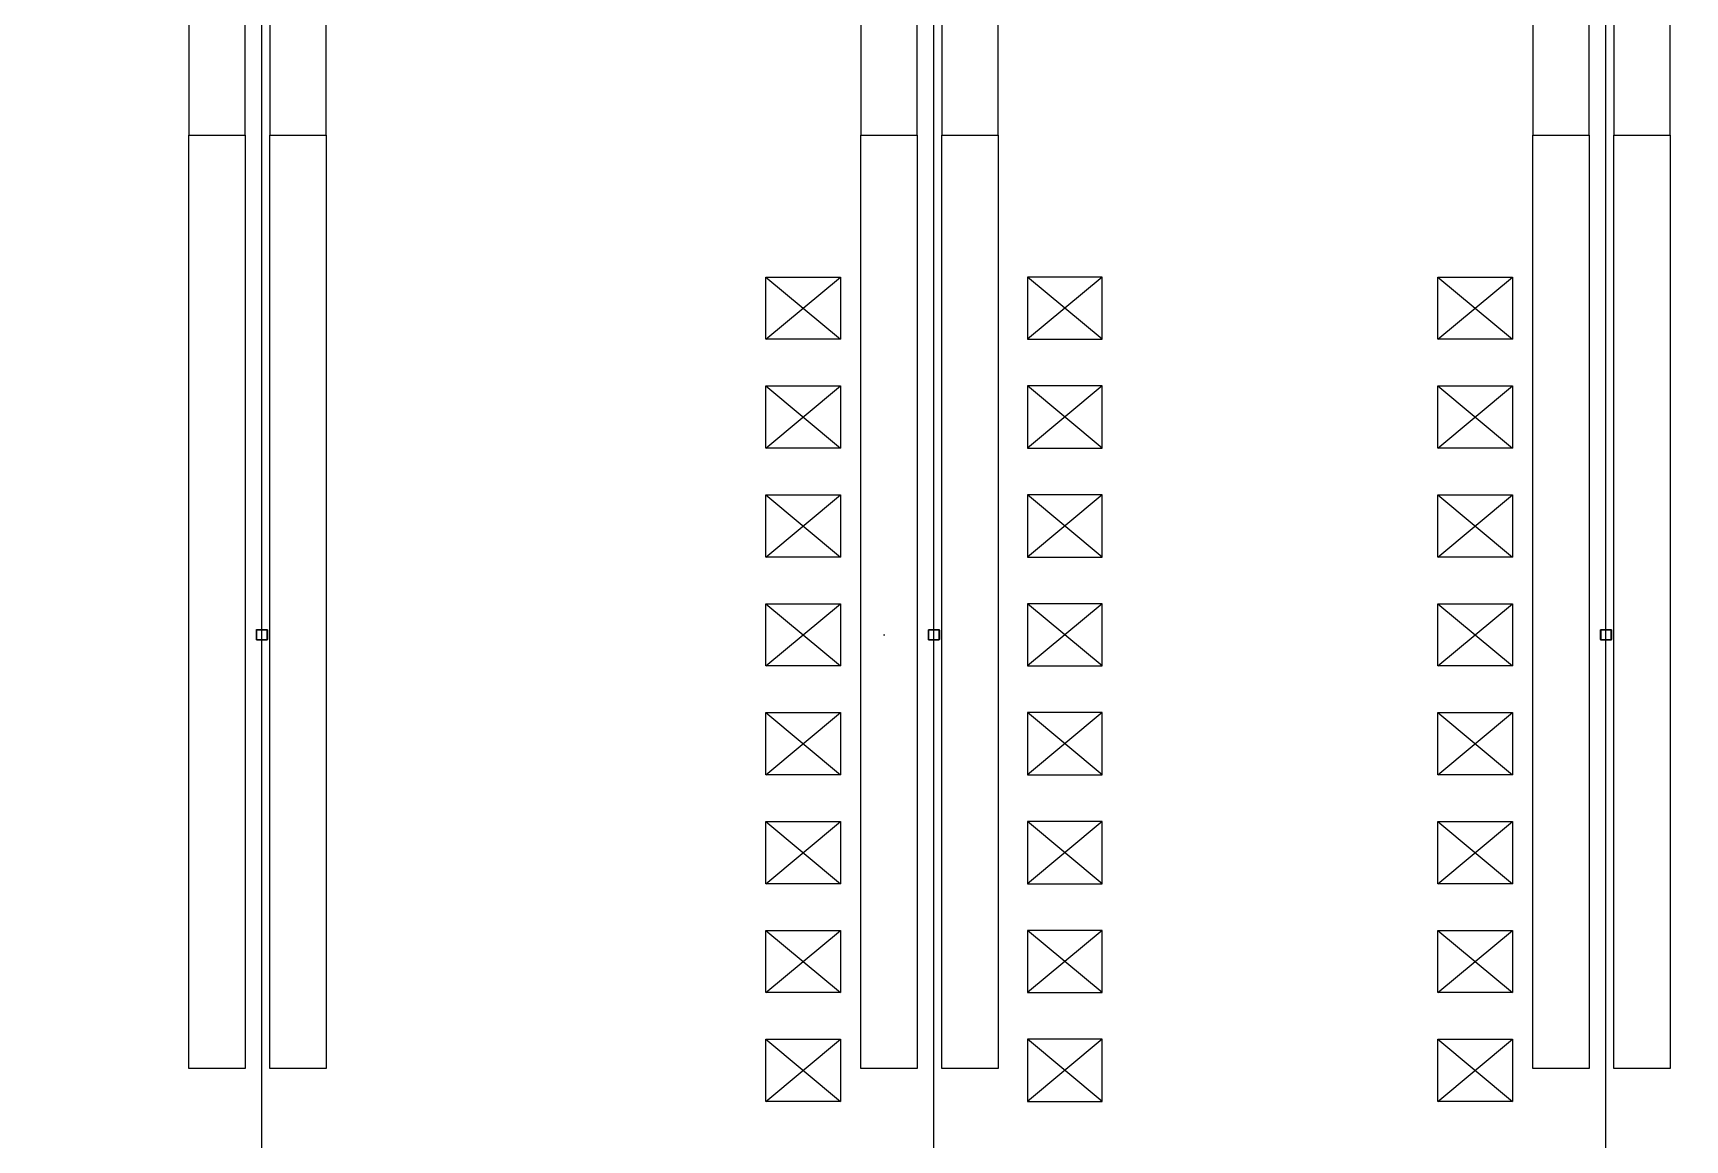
# Model space of a CAD drawing. Header units: millimetres. Extents: x 626570 to 643256, y 6233 to 11343.
# Drawn here: x 639477 to 640539, y 7682 to 8393 of the extents above; entities that cross this region are included whole.
import ezdxf

# ---------------------------------------------------------------- set-up
doc = ezdxf.new("R2010")
doc.units = ezdxf.units.MM
doc.header["$LTSCALE"] = 4000
doc.header["$MEASUREMENT"] = 0
doc.linetypes.add('DASHDOT', pattern=[1, 0.5, -0.25, 0, -0.25])
for name, color, linetype in [('26', 4, 'CONTINUOUS'), ('MASTERFOUNDATION_1', 4, 'DASHDOT'), ('MASTERFOUNDATION_25', 7, 'CONTINUOUS'), ('SORTER', 4, 'CONTINUOUS')]:
    doc.layers.add(name, color=color, linetype=linetype)

msp = doc.modelspace()

# ---------------------------------------------------------------- linework, layer by layer
at = {"layer": '26', "linetype": 'Continuous'}
for p, q in [((639948, 8196.6), (639948, 8236.6)), ((639948, 8236.6), (639996, 8236.6)), ((639948, 8196.6), (639996, 8236.6)), ((639948, 8236.6), (639996, 8196.6)), ((639996, 8236.6), (639996, 8196.6)), ((640164.2, 8236.6), (640116.2, 8236.6)), ((640164.2, 8196.6), (640116.2, 8236.6)), ((640164.2, 8236.6), (640116.2, 8196.6)), ((640116.2, 8236.6), (640116.2, 8196.6)), ((640164.2, 8196.6), (640164.2, 8236.6)), ((640380, 8236.6), (640428, 8236.6)), ((640380, 8196.6), (640428, 8236.6)), ((640380, 8236.6), (640428, 8196.6)), ((640380, 8196.6), (640380, 8236.6)), ((640428, 8236.6), (640428, 8196.6)), ((639996, 8196.6), (639948, 8196.6)), ((640116.2, 8196.6), (640164.2, 8196.6)), ((640428, 8196.6), (640380, 8196.6)), ((639948, 8126.6), (639948, 8166.6)), ((639948, 8166.6), (639996, 8126.6)), ((639948, 8126.6), (639996, 8166.6)), ((639948, 8166.6), (639996, 8166.6)), ((639996, 8166.6), (639996, 8126.6)), ((640164.2, 8166.6), (640116.2, 8126.6)), ((640164.2, 8126.6), (640116.2, 8166.6)), ((640116.2, 8166.6), (640116.2, 8126.6)), ((640164.2, 8166.6), (640116.2, 8166.6)), ((640164.2, 8126.6), (640164.2, 8166.6)), ((640380, 8126.6), (640380, 8166.6)), ((640380, 8166.6), (640428, 8126.6)), ((640380, 8126.6), (640428, 8166.6)), ((640380, 8166.6), (640428, 8166.6)), ((640428, 8166.6), (640428, 8126.6)), ((639996, 8126.6), (639948, 8126.6)), ((640116.2, 8126.6), (640164.2, 8126.6)), ((640428, 8126.6), (640380, 8126.6)), ((639948, 8056.6), (639948, 8096.6)), ((639948, 8096.6), (639996, 8096.6)), ((639948, 8056.6), (639996, 8096.6)), ((639948, 8096.6), (639996, 8056.6)), ((639996, 8096.6), (639996, 8056.6)), ((640164.2, 8096.6), (640116.2, 8096.6)), ((640164.2, 8096.6), (640116.2, 8056.6)), ((640164.2, 8056.6), (640116.2, 8096.6)), ((640116.2, 8096.6), (640116.2, 8056.6)), ((640164.2, 8056.6), (640164.2, 8096.6)), ((640380, 8096.6), (640428, 8096.6)), ((640380, 8056.6), (640428, 8096.6)), ((640380, 8096.6), (640428, 8056.6)), ((640380, 8056.6), (640380, 8096.6)), ((640428, 8096.6), (640428, 8056.6)), ((639996, 8056.6), (639948, 8056.6)), ((640116.2, 8056.6), (640164.2, 8056.6)), ((640428, 8056.6), (640380, 8056.6)), ((639948, 7986.6), (639948, 8026.6)), ((639948, 7986.6), (639996, 8026.6)), ((639948, 8026.6), (639996, 7986.6)), ((639948, 8026.6), (639996, 8026.6)), ((639996, 8026.6), (639996, 7986.6)), ((640164.2, 8026.6), (640116.2, 7986.6)), ((640164.2, 7986.6), (640116.2, 8026.6)), ((640116.2, 8026.6), (640116.2, 7986.6)), ((640164.2, 8026.6), (640116.2, 8026.6)), ((640164.2, 7986.6), (640164.2, 8026.6)), ((640380, 7986.6), (640380, 8026.6)), ((640380, 7986.6), (640428, 8026.6)), ((640380, 8026.6), (640428, 7986.6)), ((640380, 8026.6), (640428, 8026.6)), ((640428, 8026.6), (640428, 7986.6)), ((639996, 7986.6), (639948, 7986.6)), ((640116.2, 7986.6), (640164.2, 7986.6)), ((640428, 7986.6), (640380, 7986.6)), ((639948, 7916.6), (639948, 7956.6)), ((639948, 7956.6), (639996, 7956.6)), ((639948, 7916.6), (639996, 7956.6)), ((639948, 7956.6), (639996, 7916.6)), ((639996, 7956.6), (639996, 7916.6)), ((640164.2, 7956.6), (640116.2, 7956.6)), ((640164.2, 7916.6), (640116.2, 7956.6)), ((640164.2, 7956.6), (640116.2, 7916.6)), ((640116.2, 7956.6), (640116.2, 7916.6)), ((640164.2, 7916.6), (640164.2, 7956.6)), ((640380, 7956.6), (640428, 7956.6)), ((640380, 7916.6), (640428, 7956.6)), ((640380, 7956.6), (640428, 7916.6)), ((640380, 7916.6), (640380, 7956.6)), ((640428, 7956.6), (640428, 7916.6)), ((639996, 7916.6), (639948, 7916.6)), ((640116.2, 7916.6), (640164.2, 7916.6)), ((640428, 7916.6), (640380, 7916.6)), ((639948, 7846.6), (639948, 7886.6)), ((639948, 7886.6), (639996, 7886.6)), ((639948, 7886.6), (639996, 7846.6)), ((639948, 7846.6), (639996, 7886.6)), ((639996, 7886.6), (639996, 7846.6)), ((640164.2, 7886.6), (640116.2, 7886.6)), ((640164.2, 7886.6), (640116.2, 7846.6)), ((640164.2, 7846.6), (640116.2, 7886.6)), ((640116.2, 7886.6), (640116.2, 7846.6)), ((640164.2, 7846.6), (640164.2, 7886.6)), ((640380, 7886.6), (640428, 7886.6)), ((640380, 7886.6), (640428, 7846.6)), ((640380, 7846.6), (640428, 7886.6)), ((640380, 7846.6), (640380, 7886.6)), ((640428, 7886.6), (640428, 7846.6)), ((639996, 7846.6), (639948, 7846.6)), ((640116.2, 7846.6), (640164.2, 7846.6)), ((640428, 7846.6), (640380, 7846.6)), ((639948, 7776.6), (639948, 7816.6)), ((639948, 7816.6), (639996, 7816.6)), ((639948, 7776.6), (639996, 7816.6)), ((639948, 7816.6), (639996, 7776.6)), ((639996, 7816.6), (639996, 7776.6)), ((640164.2, 7816.6), (640116.2, 7816.6)), ((640164.2, 7816.6), (640116.2, 7776.6)), ((640164.2, 7776.6), (640116.2, 7816.6)), ((640116.2, 7816.6), (640116.2, 7776.6)), ((640164.2, 7776.6), (640164.2, 7816.6)), ((640380, 7816.6), (640428, 7816.6)), ((640380, 7776.6), (640428, 7816.6)), ((640380, 7816.6), (640428, 7776.6)), ((640380, 7776.6), (640380, 7816.6)), ((640428, 7816.6), (640428, 7776.6)), ((639996, 7776.6), (639948, 7776.6)), ((640116.2, 7776.6), (640164.2, 7776.6)), ((640428, 7776.6), (640380, 7776.6)), ((639948, 7706.6), (639948, 7746.6)), ((639948, 7746.6), (639996, 7746.6)), ((639948, 7706.6), (639996, 7746.6)), ((639948, 7746.6), (639996, 7706.6)), ((639996, 7746.6), (639996, 7706.6)), ((640164.2, 7746.6), (640116.2, 7746.6)), ((640164.2, 7746.6), (640116.2, 7706.6)), ((640164.2, 7706.6), (640116.2, 7746.6)), ((640116.2, 7746.6), (640116.2, 7706.6)), ((640164.2, 7706.6), (640164.2, 7746.6)), ((640380, 7746.6), (640428, 7746.6)), ((640380, 7706.6), (640428, 7746.6)), ((640380, 7746.6), (640428, 7706.6)), ((640380, 7706.6), (640380, 7746.6)), ((640428, 7746.6), (640428, 7706.6)), ((639996, 7706.6), (639948, 7706.6)), ((640116.2, 7706.6), (640164.2, 7706.6)), ((640428, 7706.6), (640380, 7706.6))]:
    msp.add_line(p, q, dxfattribs=at)
at = {"layer": 'MASTERFOUNDATION_1', "linetype": 'DASHDOT'}
for p, q in [((639624, 6627.5), (639624, 11123.2)), ((640056, 6627.5), (640056, 11123.2)), ((640488, 6627.5), (640488, 11123.2)), ((643023.9, 8006.6), (626795.2, 8006.6))]:
    msp.add_line(p, q, dxfattribs=at)
at = {"layer": 'MASTERFOUNDATION_25', "linetype": 'Continuous', "flags": 128}
for points in [[(639621.1, 8010.1), (639626.9, 8010.1), (639626.9, 8010.1), (639626.9, 8010.1), (639626.9, 8010.1), (639626.9, 8010.1), (639627, 8010.1), (639627, 8010.1), (639627, 8010.1), (639627, 8010.1), (639627.1, 8010.1), (639627.1, 8010.1), (639627.1, 8010.1), (639627.1, 8010.1), (639627.1, 8010), (639627.2, 8010), (639627.2, 8010), (639627.2, 8010), (639627.2, 8010), (639627.2, 8010), (639627.2, 8010), (639627.3, 8010), (639627.3, 8009.9), (639627.3, 8009.9), (639627.3, 8009.9), (639627.3, 8009.9), (639627.3, 8009.9), (639627.3, 8009.9), (639627.4, 8009.9), (639627.4, 8009.8), (639627.4, 8009.8), (639627.4, 8009.8), (639627.4, 8009.8), (639627.4, 8009.8), (639627.4, 8009.7), (639627.4, 8009.7), (639627.4, 8009.7), (639627.5, 8009.7), (639627.5, 8009.7), (639627.5, 8009.6), (639627.5, 8009.6), (639627.5, 8009.6), (639627.5, 8009.6), (639627.5, 8009.6), (639627.5, 8009.5), (639627.5, 8009.5), (639627.5, 8009.5), (639627.5, 8003.7), (639627.5, 8003.7), (639627.5, 8003.7), (639627.5, 8003.7), (639627.5, 8003.6), (639627.5, 8003.6), (639627.5, 8003.6), (639627.5, 8003.6), (639627.5, 8003.6), (639627.5, 8003.5), (639627.4, 8003.5), (639627.4, 8003.5), (639627.4, 8003.5), (639627.4, 8003.5), (639627.4, 8003.4), (639627.4, 8003.4), (639627.4, 8003.4), (639627.4, 8003.4), (639627.4, 8003.4), (639627.3, 8003.3), (639627.3, 8003.3), (639627.3, 8003.3), (639627.3, 8003.3), (639627.3, 8003.3), (639627.3, 8003.3), (639627.3, 8003.3), (639627.2, 8003.2), (639627.2, 8003.2), (639627.2, 8003.2), (639627.2, 8003.2), (639627.2, 8003.2), (639627.2, 8003.2), (639627.1, 8003.2), (639627.1, 8003.2), (639627.1, 8003.2), (639627.1, 8003.1), (639627.1, 8003.1), (639627, 8003.1), (639627, 8003.1), (639627, 8003.1), (639627, 8003.1), (639626.9, 8003.1), (639626.9, 8003.1), (639626.9, 8003.1), (639626.9, 8003.1), (639626.9, 8003.1), (639621.1, 8003.1), (639621.1, 8003.1), (639621.1, 8003.1), (639621, 8003.1), (639621, 8003.1), (639621, 8003.1), (639621, 8003.1), (639621, 8003.1), (639620.9, 8003.1), (639620.9, 8003.1), (639620.9, 8003.1), (639620.9, 8003.2), (639620.8, 8003.2), (639620.8, 8003.2), (639620.8, 8003.2), (639620.8, 8003.2), (639620.8, 8003.2), (639620.8, 8003.2), (639620.7, 8003.2), (639620.7, 8003.2), (639620.7, 8003.3), (639620.7, 8003.3), (639620.7, 8003.3), (639620.7, 8003.3), (639620.6, 8003.3), (639620.6, 8003.3), (639620.6, 8003.3), (639620.6, 8003.4), (639620.6, 8003.4), (639620.6, 8003.4), (639620.6, 8003.4), (639620.6, 8003.4), (639620.5, 8003.5), (639620.5, 8003.5), (639620.5, 8003.5), (639620.5, 8003.5), (639620.5, 8003.5), (639620.5, 8003.6), (639620.5, 8003.6), (639620.5, 8003.6), (639620.5, 8003.6), (639620.5, 8003.6), (639620.5, 8003.7), (639620.5, 8003.7), (639620.5, 8003.7), (639620.5, 8003.7), (639620.5, 8009.5), (639620.5, 8009.5), (639620.5, 8009.5), (639620.5, 8009.6), (639620.5, 8009.6), (639620.5, 8009.6), (639620.5, 8009.6), (639620.5, 8009.6), (639620.5, 8009.7), (639620.5, 8009.7), (639620.5, 8009.7), (639620.5, 8009.7), (639620.5, 8009.7), (639620.5, 8009.8), (639620.6, 8009.8), (639620.6, 8009.8), (639620.6, 8009.8), (639620.6, 8009.8), (639620.6, 8009.9), (639620.6, 8009.9), (639620.6, 8009.9), (639620.6, 8009.9), (639620.7, 8009.9), (639620.7, 8009.9), (639620.7, 8009.9), (639620.7, 8010), (639620.7, 8010), (639620.7, 8010), (639620.8, 8010), (639620.8, 8010), (639620.8, 8010), (639620.8, 8010), (639620.8, 8010), (639620.8, 8010.1), (639620.9, 8010.1), (639620.9, 8010.1), (639620.9, 8010.1), (639620.9, 8010.1), (639621, 8010.1), (639621, 8010.1), (639621, 8010.1), (639621, 8010.1), (639621, 8010.1), (639621.1, 8010.1), (639621.1, 8010.1), (639621.1, 8010.1)], [(639621.1, 8009.8), (639626.9, 8009.8), (639626.9, 8009.8), (639626.9, 8009.8), (639626.9, 8009.8), (639626.9, 8009.8), (639626.9, 8009.8), (639626.9, 8009.8), (639626.9, 8009.8), (639626.9, 8009.8), (639627, 8009.8), (639627, 8009.8), (639627, 8009.8), (639627, 8009.8), (639627, 8009.8), (639627, 8009.8), (639627, 8009.8), (639627, 8009.7), (639627, 8009.7), (639627, 8009.7), (639627, 8009.7), (639627.1, 8009.7), (639627.1, 8009.7), (639627.1, 8009.7), (639627.1, 8009.7), (639627.1, 8009.7), (639627.1, 8009.7), (639627.1, 8009.7), (639627.1, 8009.7), (639627.1, 8009.7), (639627.1, 8009.7), (639627.1, 8009.6), (639627.1, 8009.6), (639627.1, 8009.6), (639627.1, 8009.6), (639627.1, 8009.6), (639627.1, 8009.6), (639627.2, 8009.6), (639627.2, 8009.6), (639627.2, 8009.6), (639627.2, 8009.6), (639627.2, 8009.5), (639627.2, 8009.5), (639627.2, 8009.5), (639627.2, 8009.5), (639627.2, 8009.5), (639627.2, 8009.5), (639627.2, 8003.7), (639627.2, 8003.7), (639627.2, 8003.7), (639627.2, 8003.7), (639627.2, 8003.7), (639627.2, 8003.7), (639627.2, 8003.7), (639627.2, 8003.7), (639627.2, 8003.6), (639627.2, 8003.6), (639627.1, 8003.6), (639627.1, 8003.6), (639627.1, 8003.6), (639627.1, 8003.6), (639627.1, 8003.6), (639627.1, 8003.6), (639627.1, 8003.6), (639627.1, 8003.6), (639627.1, 8003.5), (639627.1, 8003.5), (639627.1, 8003.5), (639627.1, 8003.5), (639627.1, 8003.5), (639627.1, 8003.5), (639627.1, 8003.5), (639627.1, 8003.5), (639627, 8003.5), (639627, 8003.5), (639627, 8003.5), (639627, 8003.5), (639627, 8003.5), (639627, 8003.5), (639627, 8003.5), (639627, 8003.4), (639627, 8003.4), (639627, 8003.4), (639627, 8003.4), (639626.9, 8003.4), (639626.9, 8003.4), (639626.9, 8003.4), (639626.9, 8003.4), (639626.9, 8003.4), (639626.9, 8003.4), (639626.9, 8003.4), (639626.9, 8003.4), (639626.9, 8003.4), (639621.1, 8003.4), (639621.1, 8003.4), (639621.1, 8003.4), (639621.1, 8003.4), (639621.1, 8003.4), (639621, 8003.4), (639621, 8003.4), (639621, 8003.4), (639621, 8003.4), (639621, 8003.4), (639621, 8003.4), (639621, 8003.4), (639621, 8003.4), (639621, 8003.5), (639621, 8003.5), (639620.9, 8003.5), (639620.9, 8003.5), (639620.9, 8003.5), (639620.9, 8003.5), (639620.9, 8003.5), (639620.9, 8003.5), (639620.9, 8003.5), (639620.9, 8003.5), (639620.9, 8003.5), (639620.9, 8003.5), (639620.9, 8003.5), (639620.9, 8003.5), (639620.9, 8003.5), (639620.8, 8003.6), (639620.8, 8003.6), (639620.8, 8003.6), (639620.8, 8003.6), (639620.8, 8003.6), (639620.8, 8003.6), (639620.8, 8003.6), (639620.8, 8003.6), (639620.8, 8003.6), (639620.8, 8003.6), (639620.8, 8003.7), (639620.8, 8003.7), (639620.8, 8003.7), (639620.8, 8003.7), (639620.8, 8003.7), (639620.8, 8003.7), (639620.8, 8003.7), (639620.8, 8003.7), (639620.8, 8009.5), (639620.8, 8009.5), (639620.8, 8009.5), (639620.8, 8009.5), (639620.8, 8009.5), (639620.8, 8009.5), (639620.8, 8009.6), (639620.8, 8009.6), (639620.8, 8009.6), (639620.8, 8009.6), (639620.8, 8009.6), (639620.8, 8009.6), (639620.8, 8009.6), (639620.8, 8009.6), (639620.8, 8009.6), (639620.8, 8009.6), (639620.8, 8009.7), (639620.8, 8009.7), (639620.9, 8009.7), (639620.9, 8009.7), (639620.9, 8009.7), (639620.9, 8009.7), (639620.9, 8009.7), (639620.9, 8009.7), (639620.9, 8009.7), (639620.9, 8009.7), (639620.9, 8009.7), (639620.9, 8009.7), (639620.9, 8009.7), (639620.9, 8009.7), (639620.9, 8009.8), (639621, 8009.8), (639621, 8009.8), (639621, 8009.8), (639621, 8009.8), (639621, 8009.8), (639621, 8009.8), (639621, 8009.8), (639621, 8009.8), (639621, 8009.8), (639621, 8009.8), (639621.1, 8009.8), (639621.1, 8009.8), (639621.1, 8009.8), (639621.1, 8009.8), (639621.1, 8009.8)], [(640053.1, 8010.1), (640058.8, 8010.1), (640058.9, 8010.1), (640058.9, 8010.1), (640058.9, 8010.1), (640058.9, 8010.1), (640059, 8010.1), (640059, 8010.1), (640059, 8010.1), (640059, 8010.1), (640059, 8010.1), (640059.1, 8010.1), (640059.1, 8010.1), (640059.1, 8010.1), (640059.1, 8010), (640059.1, 8010), (640059.2, 8010), (640059.2, 8010), (640059.2, 8010), (640059.2, 8010), (640059.2, 8010), (640059.2, 8010), (640059.3, 8009.9), (640059.3, 8009.9), (640059.3, 8009.9), (640059.3, 8009.9), (640059.3, 8009.9), (640059.3, 8009.9), (640059.3, 8009.9), (640059.4, 8009.8), (640059.4, 8009.8), (640059.4, 8009.8), (640059.4, 8009.8), (640059.4, 8009.8), (640059.4, 8009.7), (640059.4, 8009.7), (640059.4, 8009.7), (640059.4, 8009.7), (640059.4, 8009.7), (640059.4, 8009.6), (640059.5, 8009.6), (640059.5, 8009.6), (640059.5, 8009.6), (640059.5, 8009.6), (640059.5, 8009.5), (640059.5, 8009.5), (640059.5, 8009.5), (640059.5, 8003.7), (640059.5, 8003.7), (640059.5, 8003.7), (640059.5, 8003.7), (640059.5, 8003.6), (640059.5, 8003.6), (640059.5, 8003.6), (640059.4, 8003.6), (640059.4, 8003.6), (640059.4, 8003.5), (640059.4, 8003.5), (640059.4, 8003.5), (640059.4, 8003.5), (640059.4, 8003.5), (640059.4, 8003.4), (640059.4, 8003.4), (640059.4, 8003.4), (640059.4, 8003.4), (640059.3, 8003.4), (640059.3, 8003.3), (640059.3, 8003.3), (640059.3, 8003.3), (640059.3, 8003.3), (640059.3, 8003.3), (640059.3, 8003.3), (640059.2, 8003.3), (640059.2, 8003.2), (640059.2, 8003.2), (640059.2, 8003.2), (640059.2, 8003.2), (640059.2, 8003.2), (640059.1, 8003.2), (640059.1, 8003.2), (640059.1, 8003.2), (640059.1, 8003.2), (640059.1, 8003.1), (640059, 8003.1), (640059, 8003.1), (640059, 8003.1), (640059, 8003.1), (640059, 8003.1), (640058.9, 8003.1), (640058.9, 8003.1), (640058.9, 8003.1), (640058.9, 8003.1), (640058.8, 8003.1), (640053.1, 8003.1), (640053.1, 8003.1), (640053, 8003.1), (640053, 8003.1), (640053, 8003.1), (640053, 8003.1), (640053, 8003.1), (640052.9, 8003.1), (640052.9, 8003.1), (640052.9, 8003.1), (640052.9, 8003.1), (640052.9, 8003.2), (640052.8, 8003.2), (640052.8, 8003.2), (640052.8, 8003.2), (640052.8, 8003.2), (640052.8, 8003.2), (640052.7, 8003.2), (640052.7, 8003.2), (640052.7, 8003.2), (640052.7, 8003.3), (640052.7, 8003.3), (640052.7, 8003.3), (640052.6, 8003.3), (640052.6, 8003.3), (640052.6, 8003.3), (640052.6, 8003.3), (640052.6, 8003.4), (640052.6, 8003.4), (640052.6, 8003.4), (640052.6, 8003.4), (640052.5, 8003.4), (640052.5, 8003.5), (640052.5, 8003.5), (640052.5, 8003.5), (640052.5, 8003.5), (640052.5, 8003.5), (640052.5, 8003.6), (640052.5, 8003.6), (640052.5, 8003.6), (640052.5, 8003.6), (640052.5, 8003.6), (640052.5, 8003.7), (640052.5, 8003.7), (640052.5, 8003.7), (640052.5, 8003.7), (640052.5, 8009.5), (640052.5, 8009.5), (640052.5, 8009.5), (640052.5, 8009.6), (640052.5, 8009.6), (640052.5, 8009.6), (640052.5, 8009.6), (640052.5, 8009.6), (640052.5, 8009.7), (640052.5, 8009.7), (640052.5, 8009.7), (640052.5, 8009.7), (640052.5, 8009.7), (640052.5, 8009.8), (640052.5, 8009.8), (640052.6, 8009.8), (640052.6, 8009.8), (640052.6, 8009.8), (640052.6, 8009.9), (640052.6, 8009.9), (640052.6, 8009.9), (640052.6, 8009.9), (640052.6, 8009.9), (640052.7, 8009.9), (640052.7, 8009.9), (640052.7, 8010), (640052.7, 8010), (640052.7, 8010), (640052.7, 8010), (640052.8, 8010), (640052.8, 8010), (640052.8, 8010), (640052.8, 8010), (640052.8, 8010.1), (640052.9, 8010.1), (640052.9, 8010.1), (640052.9, 8010.1), (640052.9, 8010.1), (640052.9, 8010.1), (640053, 8010.1), (640053, 8010.1), (640053, 8010.1), (640053, 8010.1), (640053, 8010.1), (640053.1, 8010.1), (640053.1, 8010.1)], [(640053.1, 8009.8), (640058.8, 8009.8), (640058.9, 8009.8), (640058.9, 8009.8), (640058.9, 8009.8), (640058.9, 8009.8), (640058.9, 8009.8), (640058.9, 8009.8), (640058.9, 8009.8), (640058.9, 8009.8), (640058.9, 8009.8), (640059, 8009.8), (640059, 8009.8), (640059, 8009.8), (640059, 8009.8), (640059, 8009.8), (640059, 8009.8), (640059, 8009.7), (640059, 8009.7), (640059, 8009.7), (640059, 8009.7), (640059, 8009.7), (640059.1, 8009.7), (640059.1, 8009.7), (640059.1, 8009.7), (640059.1, 8009.7), (640059.1, 8009.7), (640059.1, 8009.7), (640059.1, 8009.7), (640059.1, 8009.7), (640059.1, 8009.7), (640059.1, 8009.6), (640059.1, 8009.6), (640059.1, 8009.6), (640059.1, 8009.6), (640059.1, 8009.6), (640059.1, 8009.6), (640059.1, 8009.6), (640059.1, 8009.6), (640059.1, 8009.6), (640059.1, 8009.6), (640059.2, 8009.5), (640059.2, 8009.5), (640059.2, 8009.5), (640059.2, 8009.5), (640059.2, 8009.5), (640059.2, 8009.5), (640059.2, 8003.7), (640059.2, 8003.7), (640059.2, 8003.7), (640059.2, 8003.7), (640059.2, 8003.7), (640059.2, 8003.7), (640059.1, 8003.7), (640059.1, 8003.7), (640059.1, 8003.6), (640059.1, 8003.6), (640059.1, 8003.6), (640059.1, 8003.6), (640059.1, 8003.6), (640059.1, 8003.6), (640059.1, 8003.6), (640059.1, 8003.6), (640059.1, 8003.6), (640059.1, 8003.6), (640059.1, 8003.5), (640059.1, 8003.5), (640059.1, 8003.5), (640059.1, 8003.5), (640059.1, 8003.5), (640059.1, 8003.5), (640059.1, 8003.5), (640059, 8003.5), (640059, 8003.5), (640059, 8003.5), (640059, 8003.5), (640059, 8003.5), (640059, 8003.5), (640059, 8003.5), (640059, 8003.5), (640059, 8003.4), (640059, 8003.4), (640059, 8003.4), (640058.9, 8003.4), (640058.9, 8003.4), (640058.9, 8003.4), (640058.9, 8003.4), (640058.9, 8003.4), (640058.9, 8003.4), (640058.9, 8003.4), (640058.9, 8003.4), (640058.9, 8003.4), (640058.8, 8003.4), (640053.1, 8003.4), (640053.1, 8003.4), (640053.1, 8003.4), (640053.1, 8003.4), (640053, 8003.4), (640053, 8003.4), (640053, 8003.4), (640053, 8003.4), (640053, 8003.4), (640053, 8003.4), (640053, 8003.4), (640053, 8003.4), (640053, 8003.4), (640053, 8003.5), (640052.9, 8003.5), (640052.9, 8003.5), (640052.9, 8003.5), (640052.9, 8003.5), (640052.9, 8003.5), (640052.9, 8003.5), (640052.9, 8003.5), (640052.9, 8003.5), (640052.9, 8003.5), (640052.9, 8003.5), (640052.9, 8003.5), (640052.9, 8003.5), (640052.8, 8003.5), (640052.8, 8003.5), (640052.8, 8003.6), (640052.8, 8003.6), (640052.8, 8003.6), (640052.8, 8003.6), (640052.8, 8003.6), (640052.8, 8003.6), (640052.8, 8003.6), (640052.8, 8003.6), (640052.8, 8003.6), (640052.8, 8003.6), (640052.8, 8003.7), (640052.8, 8003.7), (640052.8, 8003.7), (640052.8, 8003.7), (640052.8, 8003.7), (640052.8, 8003.7), (640052.8, 8003.7), (640052.8, 8003.7), (640052.8, 8009.5), (640052.8, 8009.5), (640052.8, 8009.5), (640052.8, 8009.5), (640052.8, 8009.5), (640052.8, 8009.5), (640052.8, 8009.6), (640052.8, 8009.6), (640052.8, 8009.6), (640052.8, 8009.6), (640052.8, 8009.6), (640052.8, 8009.6), (640052.8, 8009.6), (640052.8, 8009.6), (640052.8, 8009.6), (640052.8, 8009.6), (640052.8, 8009.7), (640052.8, 8009.7), (640052.8, 8009.7), (640052.8, 8009.7), (640052.9, 8009.7), (640052.9, 8009.7), (640052.9, 8009.7), (640052.9, 8009.7), (640052.9, 8009.7), (640052.9, 8009.7), (640052.9, 8009.7), (640052.9, 8009.7), (640052.9, 8009.7), (640052.9, 8009.7), (640052.9, 8009.8), (640052.9, 8009.8), (640053, 8009.8), (640053, 8009.8), (640053, 8009.8), (640053, 8009.8), (640053, 8009.8), (640053, 8009.8), (640053, 8009.8), (640053, 8009.8), (640053, 8009.8), (640053, 8009.8), (640053.1, 8009.8), (640053.1, 8009.8), (640053.1, 8009.8), (640053.1, 8009.8)], [(640485.1, 8010.1), (640490.9, 8010.1), (640490.9, 8010.1), (640490.9, 8010.1), (640490.9, 8010.1), (640491, 8010.1), (640491, 8010.1), (640491, 8010.1), (640491, 8010.1), (640491, 8010.1), (640491.1, 8010.1), (640491.1, 8010.1), (640491.1, 8010.1), (640491.1, 8010.1), (640491.1, 8010), (640491.2, 8010), (640491.2, 8010), (640491.2, 8010), (640491.2, 8010), (640491.2, 8010), (640491.3, 8010), (640491.3, 8010), (640491.3, 8009.9), (640491.3, 8009.9), (640491.3, 8009.9), (640491.3, 8009.9), (640491.4, 8009.9), (640491.4, 8009.9), (640491.4, 8009.9), (640491.4, 8009.8), (640491.4, 8009.8), (640491.4, 8009.8), (640491.4, 8009.8), (640491.4, 8009.8), (640491.4, 8009.7), (640491.5, 8009.7), (640491.5, 8009.7), (640491.5, 8009.7), (640491.5, 8009.7), (640491.5, 8009.6), (640491.5, 8009.6), (640491.5, 8009.6), (640491.5, 8009.6), (640491.5, 8009.6), (640491.5, 8009.5), (640491.5, 8009.5), (640491.5, 8009.5), (640491.5, 8003.7), (640491.5, 8003.7), (640491.5, 8003.7), (640491.5, 8003.7), (640491.5, 8003.6), (640491.5, 8003.6), (640491.5, 8003.6), (640491.5, 8003.6), (640491.5, 8003.6), (640491.5, 8003.5), (640491.5, 8003.5), (640491.5, 8003.5), (640491.4, 8003.5), (640491.4, 8003.5), (640491.4, 8003.4), (640491.4, 8003.4), (640491.4, 8003.4), (640491.4, 8003.4), (640491.4, 8003.4), (640491.4, 8003.3), (640491.4, 8003.3), (640491.3, 8003.3), (640491.3, 8003.3), (640491.3, 8003.3), (640491.3, 8003.3), (640491.3, 8003.3), (640491.3, 8003.2), (640491.2, 8003.2), (640491.2, 8003.2), (640491.2, 8003.2), (640491.2, 8003.2), (640491.2, 8003.2), (640491.1, 8003.2), (640491.1, 8003.2), (640491.1, 8003.2), (640491.1, 8003.1), (640491.1, 8003.1), (640491, 8003.1), (640491, 8003.1), (640491, 8003.1), (640491, 8003.1), (640491, 8003.1), (640490.9, 8003.1), (640490.9, 8003.1), (640490.9, 8003.1), (640490.9, 8003.1), (640485.1, 8003.1), (640485.1, 8003.1), (640485.1, 8003.1), (640485.1, 8003.1), (640485, 8003.1), (640485, 8003.1), (640485, 8003.1), (640485, 8003.1), (640484.9, 8003.1), (640484.9, 8003.1), (640484.9, 8003.1), (640484.9, 8003.2), (640484.9, 8003.2), (640484.8, 8003.2), (640484.8, 8003.2), (640484.8, 8003.2), (640484.8, 8003.2), (640484.8, 8003.2), (640484.8, 8003.2), (640484.7, 8003.2), (640484.7, 8003.3), (640484.7, 8003.3), (640484.7, 8003.3), (640484.7, 8003.3), (640484.7, 8003.3), (640484.6, 8003.3), (640484.6, 8003.3), (640484.6, 8003.4), (640484.6, 8003.4), (640484.6, 8003.4), (640484.6, 8003.4), (640484.6, 8003.4), (640484.6, 8003.5), (640484.6, 8003.5), (640484.5, 8003.5), (640484.5, 8003.5), (640484.5, 8003.5), (640484.5, 8003.6), (640484.5, 8003.6), (640484.5, 8003.6), (640484.5, 8003.6), (640484.5, 8003.6), (640484.5, 8003.7), (640484.5, 8003.7), (640484.5, 8003.7), (640484.5, 8003.7), (640484.5, 8009.5), (640484.5, 8009.5), (640484.5, 8009.5), (640484.5, 8009.6), (640484.5, 8009.6), (640484.5, 8009.6), (640484.5, 8009.6), (640484.5, 8009.6), (640484.5, 8009.7), (640484.5, 8009.7), (640484.5, 8009.7), (640484.5, 8009.7), (640484.6, 8009.7), (640484.6, 8009.8), (640484.6, 8009.8), (640484.6, 8009.8), (640484.6, 8009.8), (640484.6, 8009.8), (640484.6, 8009.9), (640484.6, 8009.9), (640484.6, 8009.9), (640484.7, 8009.9), (640484.7, 8009.9), (640484.7, 8009.9), (640484.7, 8009.9), (640484.7, 8010), (640484.7, 8010), (640484.8, 8010), (640484.8, 8010), (640484.8, 8010), (640484.8, 8010), (640484.8, 8010), (640484.8, 8010), (640484.9, 8010.1), (640484.9, 8010.1), (640484.9, 8010.1), (640484.9, 8010.1), (640484.9, 8010.1), (640485, 8010.1), (640485, 8010.1), (640485, 8010.1), (640485, 8010.1), (640485.1, 8010.1), (640485.1, 8010.1), (640485.1, 8010.1), (640485.1, 8010.1)], [(640485.1, 8009.8), (640490.9, 8009.8), (640490.9, 8009.8), (640490.9, 8009.8), (640490.9, 8009.8), (640490.9, 8009.8), (640490.9, 8009.8), (640490.9, 8009.8), (640490.9, 8009.8), (640491, 8009.8), (640491, 8009.8), (640491, 8009.8), (640491, 8009.8), (640491, 8009.8), (640491, 8009.8), (640491, 8009.8), (640491, 8009.8), (640491, 8009.7), (640491, 8009.7), (640491.1, 8009.7), (640491.1, 8009.7), (640491.1, 8009.7), (640491.1, 8009.7), (640491.1, 8009.7), (640491.1, 8009.7), (640491.1, 8009.7), (640491.1, 8009.7), (640491.1, 8009.7), (640491.1, 8009.7), (640491.1, 8009.7), (640491.1, 8009.7), (640491.1, 8009.6), (640491.1, 8009.6), (640491.2, 8009.6), (640491.2, 8009.6), (640491.2, 8009.6), (640491.2, 8009.6), (640491.2, 8009.6), (640491.2, 8009.6), (640491.2, 8009.6), (640491.2, 8009.6), (640491.2, 8009.5), (640491.2, 8009.5), (640491.2, 8009.5), (640491.2, 8009.5), (640491.2, 8009.5), (640491.2, 8009.5), (640491.2, 8003.7), (640491.2, 8003.7), (640491.2, 8003.7), (640491.2, 8003.7), (640491.2, 8003.7), (640491.2, 8003.7), (640491.2, 8003.7), (640491.2, 8003.7), (640491.2, 8003.6), (640491.2, 8003.6), (640491.2, 8003.6), (640491.2, 8003.6), (640491.2, 8003.6), (640491.2, 8003.6), (640491.1, 8003.6), (640491.1, 8003.6), (640491.1, 8003.6), (640491.1, 8003.6), (640491.1, 8003.5), (640491.1, 8003.5), (640491.1, 8003.5), (640491.1, 8003.5), (640491.1, 8003.5), (640491.1, 8003.5), (640491.1, 8003.5), (640491.1, 8003.5), (640491.1, 8003.5), (640491.1, 8003.5), (640491, 8003.5), (640491, 8003.5), (640491, 8003.5), (640491, 8003.5), (640491, 8003.5), (640491, 8003.4), (640491, 8003.4), (640491, 8003.4), (640491, 8003.4), (640491, 8003.4), (640490.9, 8003.4), (640490.9, 8003.4), (640490.9, 8003.4), (640490.9, 8003.4), (640490.9, 8003.4), (640490.9, 8003.4), (640490.9, 8003.4), (640490.9, 8003.4), (640485.1, 8003.4), (640485.1, 8003.4), (640485.1, 8003.4), (640485.1, 8003.4), (640485.1, 8003.4), (640485.1, 8003.4), (640485.1, 8003.4), (640485, 8003.4), (640485, 8003.4), (640485, 8003.4), (640485, 8003.4), (640485, 8003.4), (640485, 8003.4), (640485, 8003.5), (640485, 8003.5), (640485, 8003.5), (640485, 8003.5), (640484.9, 8003.5), (640484.9, 8003.5), (640484.9, 8003.5), (640484.9, 8003.5), (640484.9, 8003.5), (640484.9, 8003.5), (640484.9, 8003.5), (640484.9, 8003.5), (640484.9, 8003.5), (640484.9, 8003.5), (640484.9, 8003.5), (640484.9, 8003.6), (640484.9, 8003.6), (640484.9, 8003.6), (640484.8, 8003.6), (640484.8, 8003.6), (640484.8, 8003.6), (640484.8, 8003.6), (640484.8, 8003.6), (640484.8, 8003.6), (640484.8, 8003.6), (640484.8, 8003.7), (640484.8, 8003.7), (640484.8, 8003.7), (640484.8, 8003.7), (640484.8, 8003.7), (640484.8, 8003.7), (640484.8, 8003.7), (640484.8, 8003.7), (640484.8, 8009.5), (640484.8, 8009.5), (640484.8, 8009.5), (640484.8, 8009.5), (640484.8, 8009.5), (640484.8, 8009.5), (640484.8, 8009.6), (640484.8, 8009.6), (640484.8, 8009.6), (640484.8, 8009.6), (640484.8, 8009.6), (640484.8, 8009.6), (640484.8, 8009.6), (640484.8, 8009.6), (640484.8, 8009.6), (640484.9, 8009.6), (640484.9, 8009.7), (640484.9, 8009.7), (640484.9, 8009.7), (640484.9, 8009.7), (640484.9, 8009.7), (640484.9, 8009.7), (640484.9, 8009.7), (640484.9, 8009.7), (640484.9, 8009.7), (640484.9, 8009.7), (640484.9, 8009.7), (640484.9, 8009.7), (640484.9, 8009.7), (640485, 8009.7), (640485, 8009.8), (640485, 8009.8), (640485, 8009.8), (640485, 8009.8), (640485, 8009.8), (640485, 8009.8), (640485, 8009.8), (640485, 8009.8), (640485, 8009.8), (640485.1, 8009.8), (640485.1, 8009.8), (640485.1, 8009.8), (640485.1, 8009.8), (640485.1, 8009.8), (640485.1, 8009.8), (640485.1, 8009.8)]]:
    msp.add_lwpolyline(points, close=True, dxfattribs=at)
at = {"layer": 'SORTER', "ltscale": 0.25}
for p, q in [((639577, 9946.6), (639577, 8327.8)), ((639613.2, 8327.8), (639612.9, 9946.6)), ((640009, 9946.6), (640009, 8327.8)), ((640045.2, 8327.8), (640044.9, 9946.6)), ((640441, 9946.6), (640441, 8327.8)), ((640477.2, 8327.8), (640476.9, 9946.6)), ((639629.3, 9921.9), (639629, 8327.7)), ((639665.3, 8327.7), (639665.3, 9921.9)), ((640061.3, 9921.9), (640061, 8327.7)), ((640097.3, 8327.7), (640097.3, 9921.9)), ((640493.3, 9921.9), (640493, 8327.7)), ((640529.3, 8327.7), (640529.3, 9921.9)), ((639577, 7727.8), (639577, 8327.8)), ((639577, 8327.8), (639613.2, 8327.8)), ((639613.2, 8327.8), (639613.2, 7727.8)), ((639629, 7727.7), (639629, 8327.7)), ((639629, 8327.7), (639665.3, 8327.7)), ((639665.3, 8327.7), (639665.3, 7727.7)), ((640009, 7727.8), (640009, 8327.8)), ((640009, 8327.8), (640045.2, 8327.8)), ((640045.2, 8327.8), (640045.2, 7727.8)), ((640061, 7727.7), (640061, 8327.7)), ((640061, 8327.7), (640097.3, 8327.7)), ((640097.3, 8327.7), (640097.3, 7727.7)), ((640441, 7727.8), (640441, 8327.8)), ((640441, 8327.8), (640477.2, 8327.8)), ((640477.2, 8327.8), (640477.2, 7727.8)), ((640493, 7727.7), (640493, 8327.7)), ((640493, 8327.7), (640529.3, 8327.7)), ((640529.3, 8327.7), (640529.3, 7727.7)), ((639613.2, 7727.8), (639577, 7727.8)), ((639665.3, 7727.7), (639629, 7727.7)), ((640045.2, 7727.8), (640009, 7727.8)), ((640097.3, 7727.7), (640061, 7727.7)), ((640477.2, 7727.8), (640441, 7727.8)), ((640529.3, 7727.7), (640493, 7727.7))]:
    msp.add_line(p, q, dxfattribs=at)

doc.saveas('drawing.dxf')
